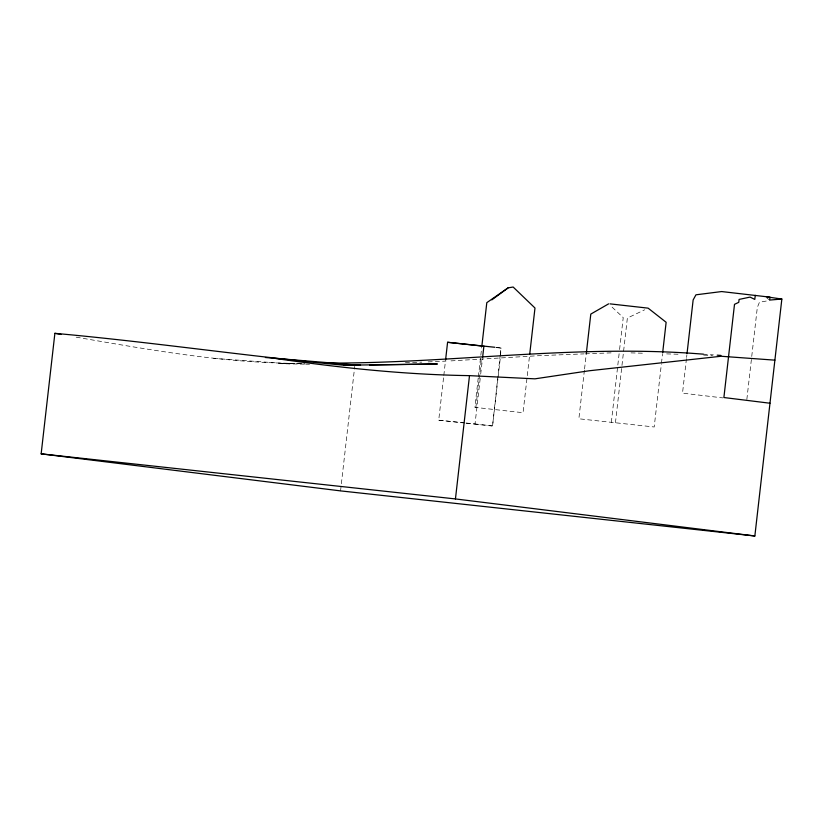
<?xml version="1.0" encoding="UTF-8"?>
<svg xmlns="http://www.w3.org/2000/svg" width="823" height="823" viewBox="0 0 823 823"><rect width="100%" height="100%" fill="white"/><g stroke="black" fill="none" stroke-linecap="round" stroke-linejoin="round"><path stroke-width="0.62" stroke-dasharray="4.12 3.09" d="M340.557 490.889L354.734 366.389M465.005 423.053L438.721 420.193L443.659 376.769M443.813 375.494L445.408 361.451M478.225 377.983L474.881 407.354L523.058 412.714L529.456 356.534M478.369 376.708L481.722 347.347M475.848 407.58L481.383 359.054M466.26 423.043L475.025 423.948L480.55 375.422M480.704 374.146L482.443 358.818M497.936 378.796L492.545 426.057L500.137 355.639M500.281 354.363L501.001 347.975L496.115 347.419M498.08 377.52L500.405 357.089M500.549 355.814L501.001 347.975M584.402 370.268L578.867 418.784L654.203 426.983L661.332 364.424M584.546 368.992L586.429 352.398M611.345 422.302L619.441 350.814M619.585 349.538L623.227 317.616L610.44 305.57M615.439 422.765L627.363 318.069L644.656 309.808M661.476 363.149L662.494 354.209M686.444 358.684L682.514 393.157L722.789 397.89M686.588 357.408L686.886 354.857M746.842 399.422L757.314 307.493L759.434 302.267L768.116 300.704M428.145 361.894L445.932 361.112M451.014 360.886L539.847 355.629L584.083 353.88M585.348 353.828L611.962 352.841M405.42 362.634L421.808 362.141M301.979 363.375C225.543 363.591 149.879 349.847 74.759 336.916M304.407 364.147L278.894 363.663L304.849 363.735M305.683 364.178L309.51 364.25M631.025 352.882L643.751 353.242M666.671 353.89L678.193 354.24M703.696 355.114L712.461 355.557M213.651 358.386L290.931 363.91M703.254 354.147L713.387 354.888M438.721 420.193L465.005 422.919M496.413 347.604L501.423 348.15M466.26 423.197L492.545 426.057M475.025 423.948L492.133 425.882M766.943 298.029L769.68 300.066"/><path stroke-width="1.23" d="M766.306 296.805L781.85 299.037L754.856 535.979L340.557 490.889L41.15 453.854L54.884 333.336C151.422 342.029 247.27 356.297 343.777 365.217L360.546 365.134M445.552 360.165L447.589 342.286L494.901 347.285M754.856 535.979L455.448 498.933L469.501 375.638L534.94 378.837L589.175 370.772L721.113 356.256L774.885 360.155M481.866 346.061L486.805 302.658L508.12 287.855L513.141 287.021L534.981 308.018L529.745 353.983M482.587 357.542L483.903 346.051M586.429 352.398L590.801 314.088L608.619 303.852M662.638 352.933L666.136 322.287L648.123 308.152L610.049 303.872M687.03 353.571L693.141 299.953L695.96 294.809L721.637 291.558L770.009 297.154L769.68 300.066L781.85 299.037M755.257 295.334L754.794 299.407L750.051 297.093L739.085 299.428L738.756 302.35L734.507 304.325L723.89 397.53L769.978 403.229M491.845 299.87L508.12 287.855M369.506 365.001L437.383 363.992L343.777 365.217M325.064 363.077C447.043 363.653 568.58 345.197 690.59 353.221L703.254 354.147M345.228 364.928L349.055 365.001M355.433 365.124L357.984 365.175L265.397 357.511M469.501 375.638C404.577 374.66 339.858 367.799 275.643 358.489M717.183 355.166L720.979 355.443M447.589 342.286L482.648 346.102M41.15 453.854L455.448 498.933M54.884 333.336L61.097 334.447"/></g></svg>
